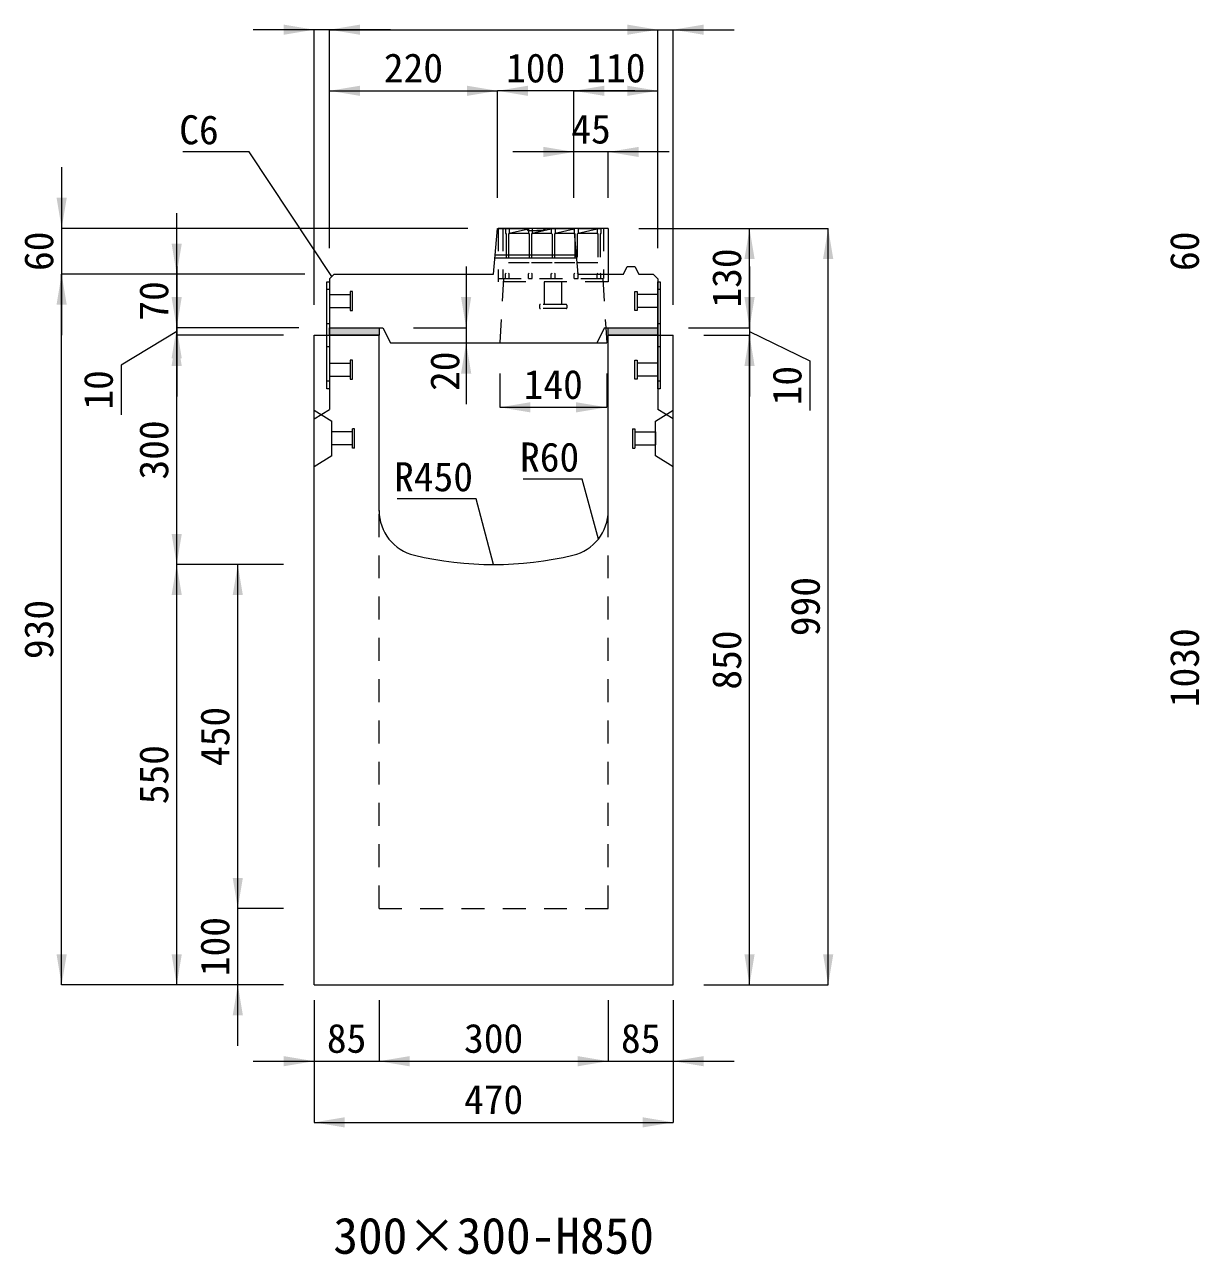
# Model space of a CAD drawing. Units: millimetres at full size, sheet at 1:40. Extents: x -1934 to 44546, y -100881 to -70395.
# Drawn here: x 15284 to 16822, y -90943 to -89333 of the extents above; entities that cross this region are included whole.
import ezdxf
from ezdxf.enums import TextEntityAlignment as Align

# ---------------------------------------------------------------- set-up
doc = ezdxf.new("R2010")
doc.units = ezdxf.units.MM
doc.header["$LTSCALE"] = 40
for name, pattern in [('CHAIN_DOUBLE_DASH', [23.5, 12, -1.5, 3.5, -1.5, 3.5, -1.5]), ('USER1', [1.35, 0.75, -0.6]), ('USER2', [1.35, 0.75, -0.6])]:
    doc.linetypes.add(name, pattern=pattern)
for name, color, linetype, lineweight in [('0_2', 7, 'Continuous', 13), ('インサート', 92, 'USER2', 9), ('グレーチング', 7, 'USER2', 5), ('プレート', 7, 'USER1', 9), ('モルタル', 7, 'Continuous', 9), ('受枠', 3, 'USER2', 5), ('寸法線', 7, 'Continuous', 9), ('引出線', 4, 'Continuous', 9), ('本体', 2, 'Continuous', 13), ('補助線', 8, 'CHAIN_DOUBLE_DASH', 5)]:
    doc.layers.add(name, color=color, linetype=linetype, lineweight=lineweight)
doc.layers.add('ハッチング_モルタル', color=30, linetype='Continuous')
doc.styles.add('ＭＳ ゴシック', font='')
doc.styles.get('ＭＳ ゴシック').set_extended_font_data('MS Gothic')

# ---------------------------------------------------------------- blocks, each defined once
blk = doc.blocks.new('filled_arrow')
at = {"color": 0, "linetype": 'Continuous', "lineweight": -2}
blk.add_solid([(7.5, 1.25), (0, 0), (7.5, -1.25)], dxfattribs=at)

msp = doc.modelspace()

# ---------------------------------------------------------------- hatches: boundary and pattern name
at = {"layer": 'ハッチング_モルタル'}
for points in [[(15683.15, -89730.02), (15683.15, -89740.02), (15748.15, -89740.02), (15748.15, -89730.02)], [(16048.15, -89730.02), (16048.15, -89740.02), (16113.15, -89740.02), (16113.15, -89730.02)]]:
    msp.add_hatch(color=256, dxfattribs=at).paths.add_polyline_path(points)

# ---------------------------------------------------------------- linework, layer by layer
at = {"layer": 'インサート'}
for p, q in [((15683.15, -89686.52), (15710.15, -89686.52)), ((15683.15, -89686.52), (15683.15, -89703.52)), ((15713.15, -89682.52), (15710.15, -89682.52)), ((15710.15, -89682.52), (15710.15, -89707.52)), ((15713.15, -89707.52), (15713.15, -89682.52)), ((16083.15, -89682.52), (16086.15, -89682.52)), ((16083.15, -89707.52), (16083.15, -89682.52)), ((16086.15, -89682.52), (16086.15, -89707.52)), ((16113.15, -89686.52), (16086.15, -89686.52)), ((16113.15, -89686.52), (16113.15, -89703.52)), ((15683.15, -89703.52), (15710.15, -89703.52)), ((15710.15, -89707.52), (15713.15, -89707.52)), ((16086.15, -89707.52), (16083.15, -89707.52)), ((16113.15, -89703.52), (16086.15, -89703.52)), ((15683.15, -89776.51), (15710.15, -89776.51)), ((15683.15, -89776.51), (15683.15, -89793.51)), ((15713.15, -89772.51), (15710.15, -89772.51)), ((15710.15, -89772.51), (15710.15, -89797.51)), ((15713.15, -89797.51), (15713.15, -89772.51)), ((16083.15, -89772.52), (16086.15, -89772.52)), ((16083.15, -89797.52), (16083.15, -89772.52)), ((16086.15, -89772.52), (16086.15, -89797.52)), ((16113.15, -89776.52), (16086.15, -89776.52)), ((16113.15, -89776.52), (16113.15, -89793.52)), ((15683.15, -89793.51), (15710.15, -89793.51)), ((16113.15, -89793.52), (16086.15, -89793.52)), ((15710.15, -89797.51), (15713.15, -89797.51)), ((16086.15, -89797.52), (16083.15, -89797.52))]:
    msp.add_line(p, q, dxfattribs=at)
at = {"layer": 'インサート', "linetype": 'Continuous', "lineweight": 5}
for p, q in [((15686.15, -89883.52), (15686.15, -89866.52)), ((15713.15, -89866.52), (15686.15, -89866.52)), ((15713.15, -89887.52), (15713.15, -89862.52)), ((15716.15, -89862.52), (15713.15, -89862.52)), ((15716.15, -89887.52), (15716.15, -89862.52)), ((16080.15, -89862.52), (16080.15, -89887.52)), ((16080.15, -89862.52), (16083.15, -89862.52)), ((16083.15, -89862.52), (16083.15, -89887.52)), ((16083.15, -89866.52), (16110.15, -89866.52)), ((16110.15, -89866.52), (16110.15, -89883.52)), ((15713.15, -89883.52), (15686.15, -89883.52)), ((15716.15, -89887.52), (15713.15, -89887.52)), ((16080.15, -89887.52), (16083.15, -89887.52)), ((16083.15, -89883.52), (16110.15, -89883.52))]:
    msp.add_line(p, q, dxfattribs=at)
at = {"layer": 'グレーチング'}
for p, q in [((16038.65, -89600.52), (15913.65, -89600.52)), ((15913.65, -89600.52), (15913.65, -89606.52)), ((15918.65, -89600.52), (15918.65, -89606.52)), ((15918.65, -89606.52), (15943.65, -89600.52)), ((15943.65, -89600.52), (15943.65, -89606.52)), ((15948.65, -89600.52), (15948.65, -89606.52)), ((15948.65, -89606.52), (15973.65, -89600.52)), ((15973.65, -89600.52), (15973.65, -89606.52)), ((15978.65, -89600.52), (15978.65, -89606.52)), ((15978.65, -89606.52), (16003.65, -89600.52)), ((16003.65, -89600.52), (16003.65, -89606.52)), ((16008.65, -89600.52), (16008.65, -89606.52)), ((16008.65, -89606.52), (16033.65, -89600.52)), ((16033.65, -89600.52), (16033.65, -89606.52)), ((16038.65, -89600.52), (16038.65, -89606.52)), ((15913.65, -89606.52), (15914.65, -89607.52)), ((15914.65, -89607.52), (15914.65, -89658.52)), ((15918.65, -89606.52), (15917.65, -89607.52)), ((15917.65, -89607.52), (15917.65, -89658.52)), ((15918.65, -89606.52), (15943.65, -89606.52)), ((15943.65, -89606.52), (15944.65, -89607.52)), ((15944.65, -89607.52), (15944.65, -89658.52)), ((15948.65, -89606.52), (15947.65, -89607.52)), ((15947.65, -89607.52), (15947.65, -89658.52)), ((15948.65, -89606.52), (15973.65, -89606.52)), ((15973.65, -89606.52), (15974.65, -89607.52)), ((15974.65, -89607.52), (15974.65, -89658.52)), ((15978.65, -89606.52), (15977.65, -89607.52)), ((15977.65, -89607.52), (15977.65, -89658.52)), ((15978.65, -89606.52), (16003.65, -89606.52)), ((16003.65, -89606.52), (16004.65, -89607.52)), ((16004.65, -89607.52), (16004.65, -89658.52)), ((16008.65, -89606.52), (16007.65, -89607.52)), ((16007.65, -89607.52), (16007.65, -89658.52)), ((16008.65, -89606.52), (16033.65, -89606.52)), ((16033.65, -89606.52), (16034.65, -89607.52)), ((16034.65, -89607.52), (16034.65, -89658.52)), ((16038.65, -89606.52), (16037.65, -89607.52)), ((16037.65, -89607.52), (16037.65, -89658.52)), ((15917.65, -89644.52), (15944.65, -89644.52)), ((15947.65, -89644.52), (15974.65, -89644.52)), ((15977.65, -89644.52), (16004.65, -89644.52)), ((16007.65, -89644.52), (16034.65, -89644.52)), ((15913.65, -89659.52), (15914.65, -89658.52)), ((15913.65, -89665.52), (15913.65, -89659.52)), ((15918.65, -89659.52), (15917.65, -89658.52)), ((15918.65, -89665.52), (15918.65, -89659.52)), ((15943.65, -89659.52), (15944.65, -89658.52)), ((15943.65, -89665.52), (15943.65, -89659.52)), ((15948.65, -89659.52), (15947.65, -89658.52)), ((15948.65, -89665.52), (15948.65, -89659.52)), ((15973.65, -89659.52), (15974.65, -89658.52)), ((15973.65, -89665.52), (15973.65, -89659.52)), ((15978.65, -89659.52), (15977.65, -89658.52)), ((15978.65, -89665.52), (15978.65, -89659.52)), ((16003.65, -89659.52), (16004.65, -89658.52)), ((16003.65, -89665.52), (16003.65, -89659.52)), ((16008.65, -89659.52), (16007.65, -89658.52)), ((16008.65, -89665.52), (16008.65, -89659.52)), ((16033.65, -89659.52), (16034.65, -89658.52)), ((16033.65, -89665.52), (16033.65, -89659.52)), ((16038.65, -89659.52), (16037.65, -89658.52)), ((16038.65, -89665.52), (16038.65, -89659.52)), ((15913.65, -89665.52), (15918.65, -89665.52)), ((15943.65, -89665.52), (15948.65, -89665.52)), ((15973.65, -89665.52), (15978.65, -89665.52)), ((16003.65, -89665.52), (16008.65, -89665.52)), ((16033.65, -89665.52), (16038.65, -89665.52))]:
    msp.add_line(p, q, dxfattribs=at)
at = {"layer": 'プレート'}
for p, q in [((15683.15, -89680.01), (15679.95, -89680.01)), ((16116.35, -89680.01), (16113.15, -89680.01)), ((15683.15, -89725.02), (15679.95, -89725.02)), ((16116.35, -89725.02), (16113.15, -89725.02)), ((15683.15, -89755.01), (15679.95, -89755.01)), ((16116.35, -89755.01), (16113.15, -89755.01)), ((15683.15, -89800.02), (15679.95, -89800.02)), ((16116.35, -89800.02), (16113.15, -89800.02))]:
    msp.add_line(p, q, dxfattribs=at)
at = {"layer": 'プレート', "linetype": 'Continuous'}
for points in [[(15679.95, -89810.02), (15679.95, -89670.01), (15683.15, -89670.01), (15683.15, -89810.02)], [(16113.15, -89810.02), (16113.15, -89670.01), (16116.35, -89670.01), (16116.35, -89810.02)]]:
    msp.add_lwpolyline(points, close=True, dxfattribs=at)
at = {"layer": 'モルタル', "lineweight": 13}
msp.add_lwpolyline([(15683.15, -89730.02), (15748.15, -89730.02), (15748.15, -89740.02), (15683.15, -89740.02)], close=True, dxfattribs=at)
at = {"layer": 'モルタル'}
msp.add_lwpolyline([(16048.15, -89730.02), (16113.15, -89730.02), (16113.15, -89740.02), (16048.15, -89740.02)], close=True, dxfattribs=at)
at = {"layer": '受枠', "linetype": 'Continuous'}
for q in [(15904.15, -89600.02), (16048.15, -89660.02)]:
    msp.add_line((16048.15, -89600.02), q, dxfattribs=at)
at = {"layer": '受枠'}
for p, q in [((15904.15, -89600.02), (15904.15, -89670.02)), ((15910.15, -89600.02), (15910.15, -89665.52)), ((16042.15, -89600.02), (16042.15, -89665.52)), ((16048.15, -89660.02), (16048.15, -89670.02)), ((15904.15, -89665.52), (16048.15, -89665.52)), ((16048.15, -89670.02), (15904.15, -89670.02)), ((15964.82, -89699.68), (15964.82, -89670.02)), ((15987.48, -89699.68), (15987.48, -89670.02)), ((15958.28, -89700.75), (15958.28, -89703.95)), ((15992.95, -89699.68), (15959.35, -89699.68)), ((15992.95, -89705.01), (15959.35, -89705.01)), ((15994.02, -89700.75), (15994.02, -89703.95))]:
    msp.add_line(p, q, dxfattribs=at)
for centre, start, end in [((15959.35, -89700.75), 90, 180), ((15959.35, -89703.95), 180, 270), ((15992.95, -89700.75), 0, 90), ((15992.95, -89703.95), 270, 0)]:
    msp.add_arc(centre, 1.07, start, end, dxfattribs=at)
at = {"layer": '寸法線'}
for p, q in [((15763.15, -89340.02), (15583.15, -89340.02)), ((15663.15, -89700.02), (15663.15, -89340.02)), ((15683.15, -89340.02), (16113.15, -89340.02)), ((15683.15, -89626.02), (15683.15, -89340.02)), ((15683.15, -89626.02), (15683.15, -89340.02)), ((16033.15, -89340.02), (16213.15, -89340.02)), ((16113.15, -89626.02), (16113.15, -89340.02)), ((16113.15, -89626.02), (16113.15, -89340.02)), ((16133.15, -89700.02), (16133.15, -89340.02)), ((15683.15, -89420.02), (15903.15, -89420.02)), ((15683.15, -89626.02), (15683.15, -89420.02)), ((15903.15, -89560.02), (15903.15, -89420.02)), ((16083.15, -89420.02), (15903.15, -89420.02)), ((15903.15, -89560.02), (15903.15, -89420.02)), ((16003.15, -89420.02), (16113.15, -89420.02)), ((16003.15, -89560.02), (16003.15, -89420.02)), ((16113.15, -89626.02), (16113.15, -89420.02)), ((16128.15, -89500.02), (15923.15, -89500.02)), ((16003.15, -89560.02), (16003.15, -89500.02)), ((16048.15, -89560.02), (16048.15, -89500.02)), ((15332.55, -89520.02), (15332.55, -89740.02)), ((16003.15, -89560.02), (16003.15, -89530.02)), ((15483.15, -89810.02), (15483.15, -89580.02)), ((15864.15, -89600.02), (15332.55, -89600.02)), ((16088.15, -89600.02), (16336.13, -89600.02)), ((16088.15, -89600.02), (16233.15, -89600.02)), ((16233.15, -89730.02), (16233.15, -89600.02)), ((16336.13, -90590.02), (16336.13, -89600.02)), ((15332.55, -90590.02), (15332.55, -89660.02)), ((15651.15, -89660.02), (15332.55, -89660.02)), ((15649.15, -89660.02), (15332.55, -89660.02)), ((15483.15, -89650.02), (15483.15, -89820.02)), ((15649.15, -89660.02), (15483.15, -89660.02)), ((15862.12, -89650.02), (15862.12, -89830.02)), ((16233.15, -89650.02), (16233.15, -89820.02)), ((15483.15, -89735.02), (15410.54, -89779.05)), ((15643.15, -89730.02), (15483.15, -89730.02)), ((15643.15, -89730.02), (15483.15, -89730.02)), ((15483.15, -90040.02), (15483.15, -89740.02)), ((15623.15, -89740.02), (15483.15, -89740.02)), ((15623.15, -89740.02), (15483.15, -89740.02)), ((15793.15, -89730.02), (15862.12, -89730.02)), ((16153.15, -89730.02), (16233.15, -89730.02)), ((16153.15, -89730.02), (16233.15, -89730.02)), ((16173.15, -89740.02), (16233.15, -89740.02)), ((16173.15, -89740.02), (16233.15, -89740.02)), ((16233.15, -89735.02), (16312.18, -89773.44)), ((16233.15, -90590.02), (16233.15, -89740.02)), ((15803.15, -89750.02), (15862.12, -89750.02)), ((16312.18, -89773.44), (16312.18, -89838.31)), ((15410.54, -89779.05), (15410.54, -89843.92)), ((15906.15, -89790.02), (15906.15, -89834.24)), ((16046.15, -89790.02), (16046.15, -89834.24)), ((15906.15, -89834.24), (16046.15, -89834.24)), ((15623.15, -90040.02), (15483.15, -90040.02)), ((15483.15, -90590.02), (15483.15, -90040.02)), ((15623.15, -90040.02), (15483.15, -90040.02)), ((15563.15, -90490.02), (15563.15, -90040.02)), ((15623.15, -90040.02), (15563.15, -90040.02)), ((15563.15, -90670.02), (15563.15, -90410.02)), ((15623.15, -90490.02), (15563.15, -90490.02)), ((15623.15, -90490.02), (15563.15, -90490.02)), ((15623.15, -90590.02), (15332.55, -90590.02)), ((15623.15, -90590.02), (15483.15, -90590.02)), ((15623.15, -90590.02), (15563.15, -90590.02)), ((16173.15, -90590.02), (16336.13, -90590.02)), ((16173.15, -90590.02), (16233.15, -90590.02)), ((15663.15, -90610.02), (15663.15, -90690.02)), ((15663.15, -90610.02), (15663.15, -90770.02)), ((15748.15, -90610.02), (15748.15, -90690.02)), ((15748.15, -90610.02), (15748.15, -90690.02)), ((16048.15, -90610.02), (16048.15, -90690.02)), ((16048.15, -90610.02), (16048.15, -90690.02)), ((16133.15, -90610.02), (16133.15, -90690.02)), ((16133.15, -90610.02), (16133.15, -90770.02)), ((15583.15, -90690.02), (15828.15, -90690.02)), ((15748.15, -90690.02), (16048.15, -90690.02)), ((15968.15, -90690.02), (16213.15, -90690.02)), ((15663.15, -90770.02), (16133.15, -90770.02))]:
    msp.add_line(p, q, dxfattribs=at)
at = {"layer": '引出線'}
for points in [[(15686.15, -89663.02), (15578.15, -89500.02), (15491.05, -89500.02)], [(16035.22, -90006.7), (16014.21, -89928.28), (15936.7, -89928.28)], [(15898.15, -90040.02), (15875.13, -89954.09), (15771.63, -89954.09)]]:
    msp.add_lwpolyline(points, dxfattribs=at)
at = {"layer": '本体'}
for p, q in [((15898.15, -89660.02), (15903.15, -89600.02)), ((15903.15, -89600.02), (15940.15, -89600.02)), ((15940.15, -89600.02), (15943.15, -89603.02)), ((15963.15, -89603.02), (15966.15, -89600.02)), ((15966.15, -89600.02), (16003.15, -89600.02)), ((16003.15, -89600.02), (16008.15, -89660.02)), ((15943.15, -89603.02), (15963.15, -89603.02)), ((16006.4, -89639.02), (15899.9, -89639.02)), ((16006.07, -89635.02), (15900.23, -89635.02)), ((15683.15, -89666.02), (15689.15, -89660.02)), ((15689.15, -89660.02), (15898.15, -89660.02)), ((16008.15, -89660.02), (16068.15, -89660.02)), ((16068.15, -89660.02), (16073.15, -89650.02)), ((16073.15, -89650.02), (16083.15, -89650.02)), ((16083.15, -89650.02), (16088.15, -89660.02)), ((16088.15, -89660.02), (16107.15, -89660.02)), ((16107.15, -89660.02), (16113.15, -89666.02)), ((15683.15, -89666.02), (15683.15, -89730.02)), ((16113.15, -89666.02), (16113.15, -89730.02)), ((15683.15, -89730.02), (15753.15, -89730.02)), ((15753.15, -89730.02), (15763.15, -89750.02)), ((16043.15, -89730.02), (16033.15, -89750.02)), ((16043.15, -89730.02), (16113.15, -89730.02)), ((15763.15, -89750.02), (16033.15, -89750.02))]:
    msp.add_line(p, q, dxfattribs=at)
at = {"layer": '本体', "linetype": 'USER2', "lineweight": 9}
for p, q in [((15911.15, -89665.52), (15906.15, -89750.02)), ((16041.15, -89665.52), (16044.97, -89730.02))]:
    msp.add_line(p, q, dxfattribs=at)
at = {"layer": '本体', "lineweight": 20}
for p, q in [((15663.15, -90590.02), (15663.15, -89740.02)), ((15663.15, -89740.02), (15748.15, -89740.02)), ((15683.15, -89740.02), (15748.15, -89740.02)), ((15683.15, -89740.02), (15683.15, -89837.02)), ((15748.15, -89970.35), (15748.15, -89740.02)), ((16048.15, -89969.49), (16048.15, -89740.02)), ((16048.15, -89740.02), (16133.15, -89740.02)), ((16113.15, -89740.02), (16113.15, -89837.02)), ((16133.15, -90590.02), (16133.15, -89740.02)), ((15663.15, -89849.52), (15683.15, -89837.02)), ((15663.15, -89838.02), (15686.15, -89852.52)), ((16110.15, -89852.52), (16133.15, -89838.02)), ((16133.15, -89849.52), (16113.15, -89837.02)), ((15686.15, -89897.52), (15686.15, -89852.52)), ((16110.15, -89897.52), (16110.15, -89852.52)), ((15686.15, -89897.52), (15663.15, -89912.02)), ((16133.15, -89912.02), (16110.15, -89897.52)), ((15663.15, -90590.02), (16133.15, -90590.02))]:
    msp.add_line(p, q, dxfattribs=at)
at = {"layer": '本体', "linetype": 'USER2', "lineweight": 20}
for p, q in [((15748.15, -90490.02), (15748.15, -89970.35)), ((16048.15, -90490.02), (16048.15, -89969.49))]:
    msp.add_line(p, q, dxfattribs=at)
at = {"layer": '本体', "linetype": 'USER1', "lineweight": 20}
msp.add_line((15748.15, -90490.02), (16048.15, -90490.02), dxfattribs=at)
at = {"layer": '本体', "lineweight": 20}
for centre, radius, start, end in [((15808.15, -89969.49), 60, 180, 256.65766), ((15988.15, -89969.49), 60, 283.34239, 0), ((15898.15, -89590.02), 450, 256.65766, 283.34239)]:
    msp.add_arc(centre, radius, start, end, dxfattribs=at)
at = {"layer": '補助線'}
for p in [(16044.97, -89730.02), (16033.15, -89750.02)]:
    msp.add_line(p, (16046.15, -89750.02), dxfattribs=at)

# ---------------------------------------------------------------- block references
at = {"layer": '寸法線', "xscale": 5.33, "yscale": 5.33}
for p, rotation in [((15663.15, -89340.02), 180), ((16113.15, -89340.02), 180), ((16113.15, -89340.02), 180), ((15903.15, -89420.02), 180), ((16113.15, -89420.02), 180), ((16003.15, -89500.02), 180), ((15332.55, -89600.02), 90), ((16233.15, -89600.02), 270), ((16336.13, -89600.02), 270), ((15483.15, -89660.02), 90), ((15332.55, -89660.02), 270), ((15332.55, -89660.02), 270), ((15483.15, -89730.02), 90), ((15862.12, -89730.02), 90), ((16233.15, -89730.02), 90), ((16233.15, -89730.02), 90), ((15483.15, -89730.02), 270), ((15483.15, -89740.02), 270), ((15483.15, -89740.02), 270), ((16233.15, -89740.02), 270), ((16233.15, -89740.02), 270), ((15862.12, -89750.02), 270), ((16046.15, -89834.24), 180), ((15483.15, -90040.02), 90), ((15483.15, -90040.02), 270), ((15563.15, -90040.02), 270), ((15563.15, -90490.02), 90), ((15563.15, -90490.02), 90), ((15332.55, -90590.02), 90), ((15483.15, -90590.02), 90), ((16233.15, -90590.02), 90), ((16336.13, -90590.02), 90), ((15563.15, -90590.02), 270), ((15663.15, -90690.02), 180), ((16048.15, -90690.02), 180), ((16048.15, -90690.02), 180), ((16133.15, -90770.02), 180)]:
    msp.add_blockref('filled_arrow', p, dxfattribs=dict(at, rotation=rotation))
for p in [(15683.15, -89340.02), (15683.15, -89340.02), (16133.15, -89340.02), (15683.15, -89420.02), (15903.15, -89420.02), (16003.15, -89420.02), (16003.15, -89420.02), (16048.15, -89500.02), (15906.15, -89834.24), (15748.15, -90690.02), (15748.15, -90690.02), (16133.15, -90690.02), (15663.15, -90770.02)]:
    msp.add_blockref('filled_arrow', p, dxfattribs=at)
at = {"layer": '引出線', "xscale": 0.133, "yscale": 0.133}
for p, rotation in [((15686.15, -89663.02), 123.5), ((16035.22, -90006.7), 105), ((15898.15, -90040.02), 105)]:
    msp.add_blockref('filled_arrow', p, dxfattribs=dict(at, rotation=rotation))

# ---------------------------------------------------------------- texts
at = {"layer": '0_2', "style": 'ＭＳ ゴシック'}
msp.add_text('300×300-H850', height=47.47, dxfattribs=at).set_placement((15898.15, -90918.35), align=Align.MIDDLE_CENTER)
at = {"layer": '寸法線', "style": 'ＭＳ ゴシック'}
for s, p in [('220', (15793.15, -89390.02)), ('100', (15953.15, -89390.02)), ('110', (16058.15, -89390.02)), ('45', (16025.65, -89470.02)), ('140', (15976.15, -89804.24)), ('85', (15705.65, -90660.02)), ('300', (15898.15, -90660.02)), ('85', (16090.65, -90660.02)), ('470', (15898.15, -90740.02))]:
    msp.add_text(s, height=37.98, dxfattribs=at).set_placement(p, align=Align.MIDDLE_CENTER)
for s, p in [('60', (15302.55, -89630.02)), ('60', (16802.55, -89630.02)), ('130', (16203.15, -89665.02)), ('70', (15453.15, -89695.02)), ('20', (15834.12, -89787.02)), ('10', (15380.54, -89811.49)), ('10', (16282.18, -89805.88)), ('300', (15453.15, -89890.02)), ('990', (16306.13, -90095.02)), ('930', (15302.55, -90125.02)), ('850', (16203.15, -90165.02)), ('1030', (16802.55, -90175.02)), ('450', (15533.15, -90265.02)), ('550', (15453.15, -90315.02)), ('100', (15533.15, -90540.02))]:
    msp.add_text(s, height=37.98, rotation=90, dxfattribs=at).set_placement(p, align=Align.MIDDLE_CENTER)
at = {"layer": '引出線', "style": 'ＭＳ ゴシック'}
for s, p in [('C6', (15538.15, -89452.02)), ('R60', (16010.21, -89880.28)), ('R450', (15871.13, -89906.09))]:
    msp.add_text(s, height=37.98, dxfattribs=at).set_placement(p, align=Align.TOP_RIGHT)

doc.saveas('drawing.dxf')
